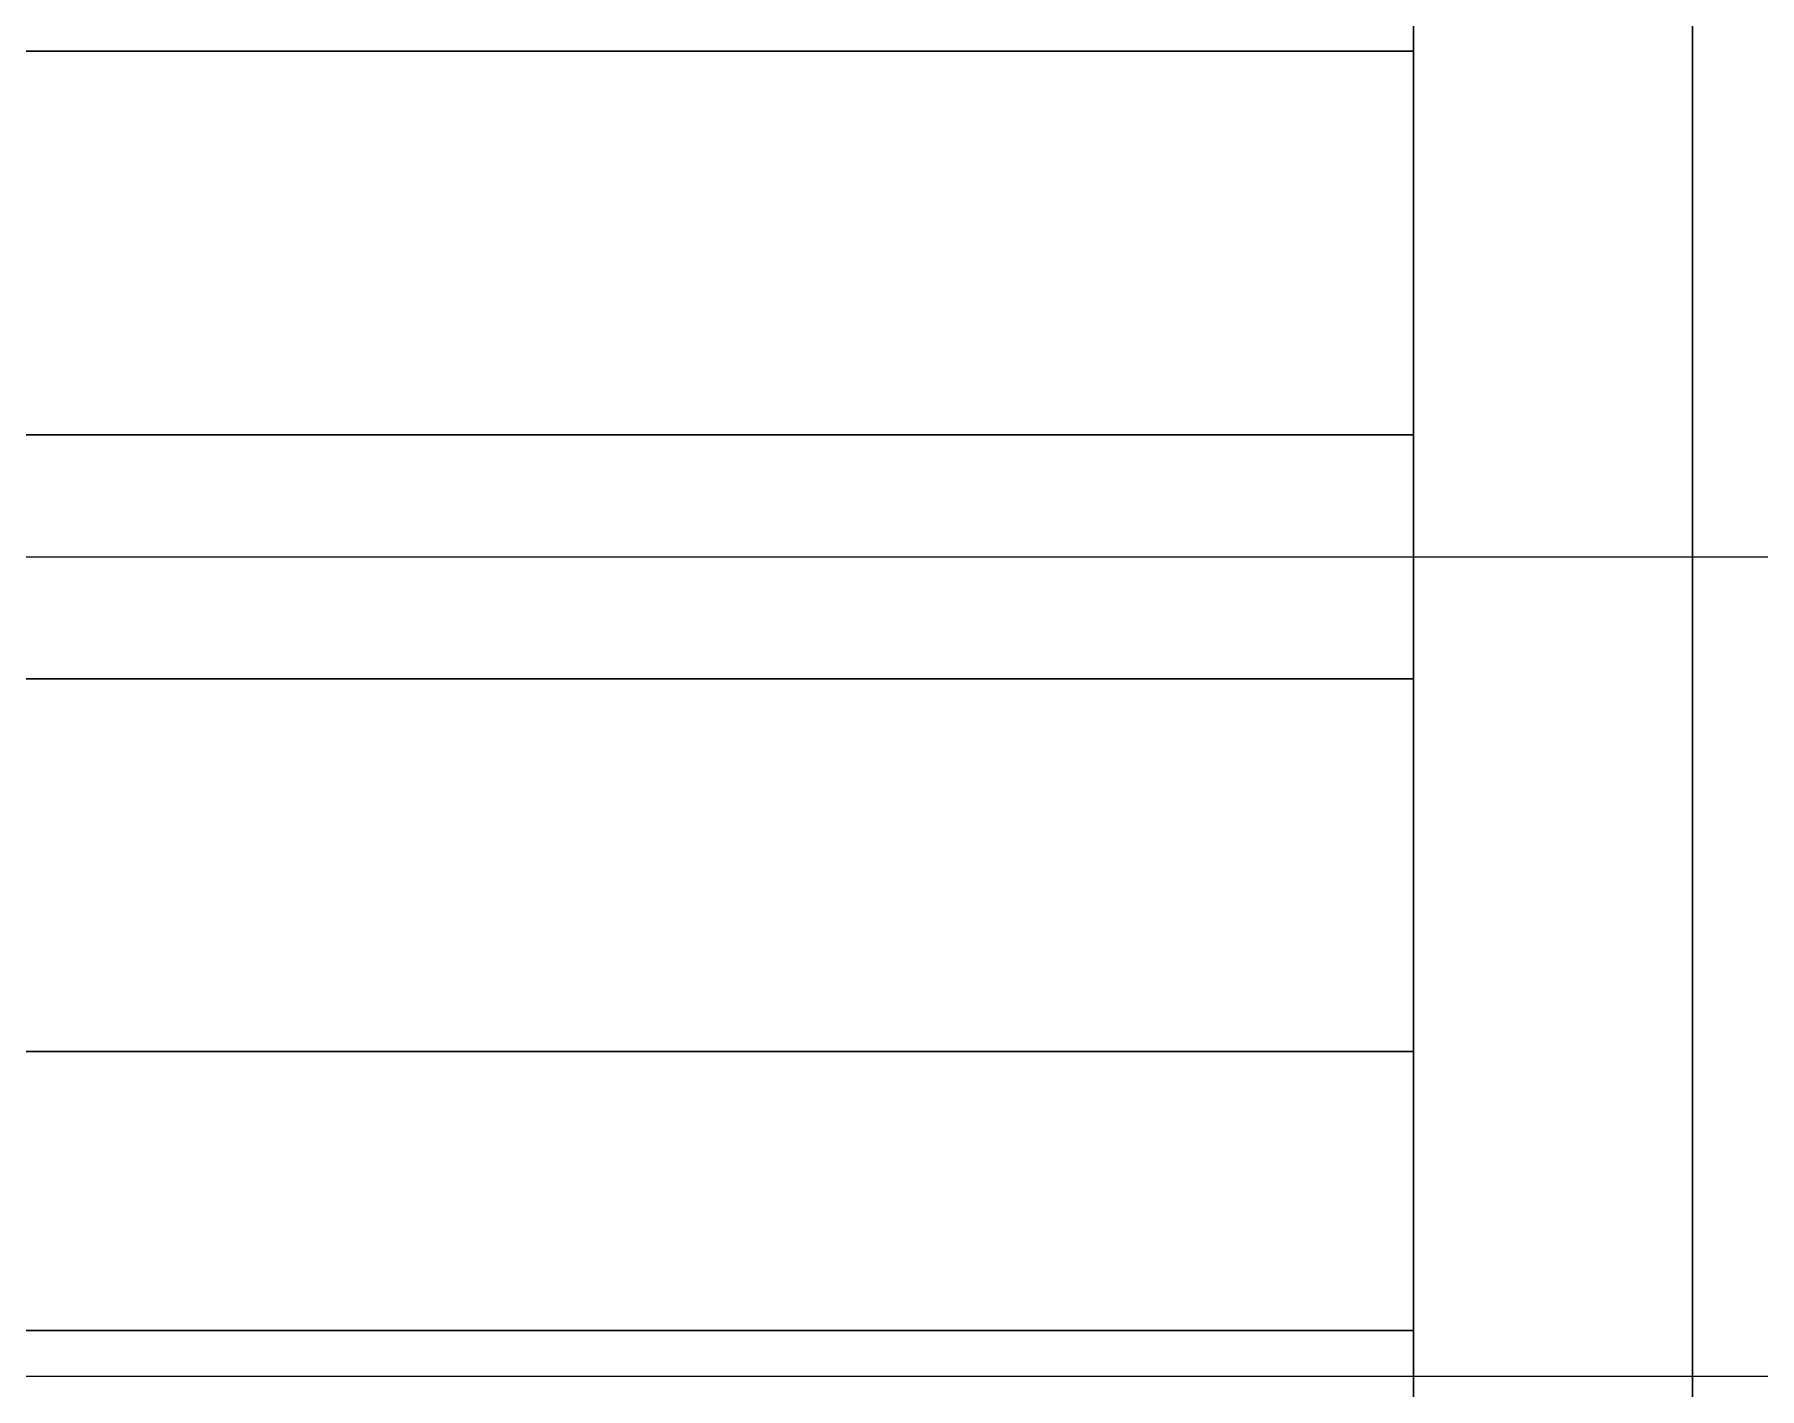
# Model space of a CAD drawing. Header units: millimetres. Extents: x 0 to 53000, y -591 to 24400.
# Drawn here: x 26252.1 to 26499.5, y 2623.3 to 2817.4 of the extents above; entities that cross this region are included whole.
import ezdxf

# ---------------------------------------------------------------- set-up
doc = ezdxf.new("R2010")
doc.units = ezdxf.units.MM
doc.layers.add('КК перф 40х60', color=6, linetype='Continuous', lineweight=30)
doc.layers.add('Основная', color=7, linetype='Continuous', lineweight=30)
doc.layers.add('Привязки', color=2, linetype='Continuous', lineweight=0, plot=False, transparency=0.8)

msp = doc.modelspace()

# ---------------------------------------------------------------- linework, layer by layer
at = {"layer": 'КК перф 40х60'}
for p, q in [((26489.8403, 2925), (26489.8403, 2650)), ((26449.8403, 2650), (26449.8403, 2908.43146)), ((25979.8403, 2815), (26449.8403, 2815)), ((25979.8403, 2671.56854), (26449.8403, 2671.56854)), ((26449.8403, 2650), (26449.8403, 2365)), ((26489.8403, 2325), (26489.8403, 2650)), ((25979.8403, 2631.56854), (26449.8403, 2631.56854))]:
    msp.add_line(p, q, dxfattribs=at)
at = {"layer": 'Основная'}
for p, q in [((26489.8403, 3025), (26489.8403, 2275)), ((26229.8403, 2760), (26254.8403, 2760)), ((26254.8403, 2760), (26279.8403, 2760)), ((26279.8403, 2760), (26304.8403, 2760)), ((26304.8403, 2760), (26329.8403, 2760)), ((26329.8403, 2760), (26354.8403, 2760)), ((26354.8403, 2760), (26379.8403, 2760)), ((26379.8403, 2760), (26404.8403, 2760)), ((26404.8403, 2760), (26429.8403, 2760)), ((26429.8403, 2760), (26449.8403, 2760)), ((26229.8403, 2725), (26254.8403, 2725.00001)), ((26254.8403, 2725), (26279.8403, 2725.00001)), ((26279.8403, 2725), (26304.8403, 2725.00001)), ((26304.8403, 2725), (26329.8403, 2725.00001)), ((26329.8403, 2725), (26354.8403, 2725.00001)), ((26354.8403, 2725), (26379.8403, 2725.00001)), ((26379.8403, 2725), (26404.8403, 2725.00001)), ((26404.8403, 2725), (26429.8403, 2725.00001)), ((26429.8403, 2725), (26449.8403, 2725))]:
    msp.add_line(p, q, dxfattribs=at)
at = {"layer": 'Привязки'}
for p, q in [((26489.8403, 2825), (26489.8403, 2725)), ((24502.11543, 2742.5), (26793.83296, 2742.5)), ((26489.8403, 2725), (26489.8403, 2625)), ((24502.11543, 2625), (26793.83296, 2625)), ((26489.8403, 2625), (26489.8403, 2525))]:
    msp.add_line(p, q, dxfattribs=at)

doc.saveas('drawing.dxf')
